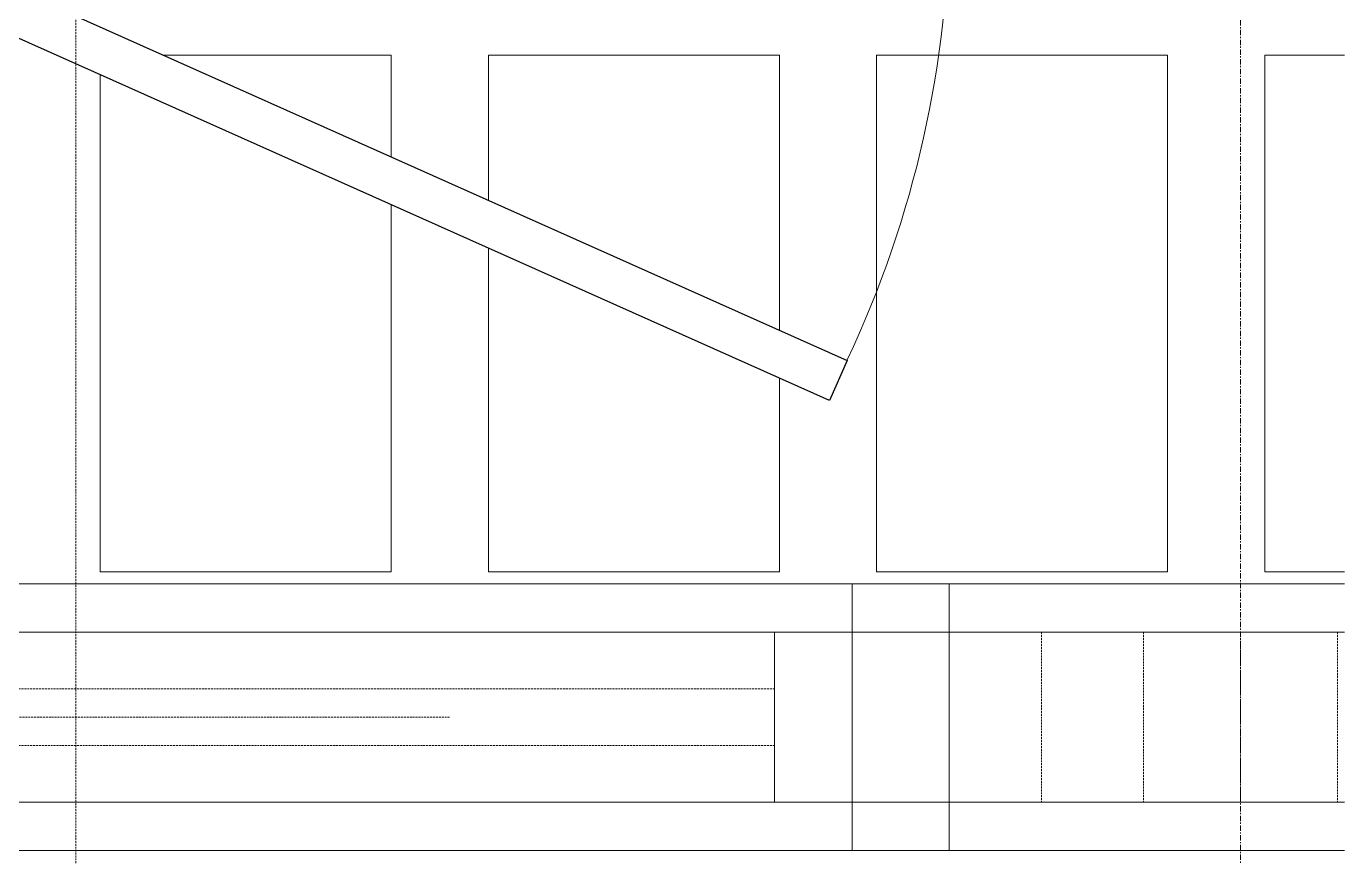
# Model space of a CAD drawing. Header units: millimetres. Extents: x -853228 to -774636, y -17776 to 22455.
# Drawn here: x -780133 to -778775, y 6968 to 7824 of the extents above; entities that cross this region are included whole.
import ezdxf

# ---------------------------------------------------------------- set-up
doc = ezdxf.new("R2010")
doc.units = ezdxf.units.MM
doc.linetypes.add('DPA_Grid _ Level 100', pattern=[10, 5.5, -1.6, 1.3, -1.6])
doc.linetypes.add('DPA_Hidden 50', pattern=[3, 2, -1])
for name, color, linetype, lineweight in [('A-DETL', 1, 'Continuous', 70), ('A-DOOR', 3, 'Continuous', 35), ('A-DOOR-E', 2, 'Continuous', 25), ('A-DOOR-OPNG', 2, 'Continuous', 9), ('A-GLAZ-CURT', 2, 'Continuous', 9), ('S-GRID', 251, 'Continuous', 9)]:
    doc.layers.add(name, color=color, linetype=linetype, lineweight=lineweight)

# ---------------------------------------------------------------- blocks, each defined once
blk = doc.blocks.new('DPA_AC-SG-PI - A2_1200x2000 mm-V1-4281-01 ENLARGED LOWER PLATFORM LEVEL - REFLECTED CEILING PLAN - SHEET 2')
at = {"layer": 'A-DOOR'}
for p, q in [((-575, 75), (-600, 75)), ((-600, 75), (-600, -15)), ((-575, -15), (-575, 75)), ((575, 75), (575, -15)), ((600, 75), (575, 75)), ((600, -15), (600, 75)), ((-600, -15), (-575, -15)), ((575, -15), (600, -15))]:
    blk.add_line(p, q, dxfattribs=at)
at = {"layer": 'A-DOOR', "lineweight": 25}
for p, q in [((-500, 5), (-500, -45)), ((-525, -20), (-475, -20))]:
    blk.add_line(p, q, dxfattribs=at)
for start, end in [(0, 180), (180, 0)]:
    blk.add_arc((-500, 5), 10, start, end, dxfattribs=at)
at = {"layer": 'A-DOOR-E'}
for p, q in [((-600, 75), (600, 75)), ((-600, -14.1), (-600, 75)), ((-575, 75), (-575, -14.1)), ((575, 75), (-575, 75)), ((575, 75), (575, -14.1)), ((600, -14.1), (600, 75)), ((-575, -11.1), (-556.6, 30)), ((-556.6, 30), (494.9, -439.9)), ((476.5, -480.9), (-575, -11.1)), ((-566.3, -15), (-600, -15)), ((-575, -15), (-566.3, -15)), ((-456, -15), (575, -15)), ((600, -15), (-456, -15)), ((494.9, -439.9), (476.5, -480.9))]:
    blk.add_line(p, q, dxfattribs=at)
at = {"layer": 'A-DOOR-OPNG'}
blk.add_arc((-500, 30.2), 1100, 334.7442, 0, dxfattribs=at)
blk = doc.blocks.new('DPA_CP_Metal Ceiling Panel - Vertical Panel with Gap-10984940-4281-01 ENLARGED LOWER PLATFORM LEVEL - REFLECTED CEILING PLAN - SHEET 2')
at = {"layer": 'A-GLAZ-CURT'}
for p, q in [((-779657.4, 7794), (-779657.4, 7644.4)), ((-779357.4, 7794), (-779657.4, 7794)), ((-779357.4, 7794), (-779657.4, 7794)), ((-779657.4, 7794), (-779657.4, 7644.4)), ((-779657.4, 7644.4), (-779657.4, 7794)), ((-779657.4, 7794), (-779357.4, 7794)), ((-779357.4, 7794), (-779357.4, 7510.4)), ((-779357.4, 7510.4), (-779357.4, 7794)), ((-779357.4, 7794), (-779357.4, 7510.4)), ((-779657.4, 7595.1), (-779657.4, 7261.5)), ((-779657.4, 7595.1), (-779657.4, 7261.5)), ((-779657.4, 7261.5), (-779657.4, 7595.1)), ((-779357.4, 7461.1), (-779357.4, 7261.5)), ((-779357.4, 7261.5), (-779357.4, 7461.1)), ((-779357.4, 7461.1), (-779357.4, 7261.5)), ((-779357.4, 7261.5), (-779657.4, 7261.5)), ((-779657.4, 7261.5), (-779357.4, 7261.5)), ((-779357.4, 7261.5), (-779657.4, 7261.5))]:
    blk.add_line(p, q, dxfattribs=at)
blk = doc.blocks.new('DPA_CP_Metal Ceiling Panel - Vertical Panel with Gap-V2-4281-01 ENLARGED LOWER PLATFORM LEVEL - REFLECTED CEILING PLAN - SHEET 2')
at = {"layer": 'A-GLAZ-CURT'}
for p, q in [((-779757.4, 7794), (-779992.2, 7794)), ((-779757.4, 7794), (-779992.2, 7794)), ((-779992.2, 7794), (-779757.4, 7794)), ((-779757.4, 7794), (-779757.4, 7689.1)), ((-779757.4, 7689.1), (-779757.4, 7794)), ((-779757.4, 7794), (-779757.4, 7689.1)), ((-780057.4, 7773.8), (-780057.4, 7261.5)), ((-780057.4, 7773.8), (-780057.4, 7261.5)), ((-780057.4, 7261.5), (-780057.4, 7773.8)), ((-779757.4, 7639.8), (-779757.4, 7261.5)), ((-779757.4, 7261.5), (-779757.4, 7639.8)), ((-779757.4, 7639.8), (-779757.4, 7261.5)), ((-779757.4, 7261.5), (-780057.4, 7261.5)), ((-780057.4, 7261.5), (-779757.4, 7261.5)), ((-779757.4, 7261.5), (-780057.4, 7261.5))]:
    blk.add_line(p, q, dxfattribs=at)
blk = doc.blocks.new('DPA_CP_Metal Ceiling Panel - Vertical Panel with Gap-V3-4281-01 ENLARGED LOWER PLATFORM LEVEL - REFLECTED CEILING PLAN - SHEET 2')
at = {"layer": 'A-GLAZ-CURT'}
for p, q in [((-780457.4, 7794), (-780457.4, 7261.5)), ((-780157.4, 7794), (-780457.4, 7794)), ((-780157.4, 7794), (-780457.4, 7794)), ((-780457.4, 7794), (-780457.4, 7261.5)), ((-780457.4, 7261.5), (-780457.4, 7794)), ((-780457.4, 7794), (-780157.4, 7794)), ((-780157.4, 7794), (-780157.4, 7261.5)), ((-780157.4, 7261.5), (-780157.4, 7794)), ((-780157.4, 7794), (-780157.4, 7261.5)), ((-780157.4, 7261.5), (-780457.4, 7261.5)), ((-780457.4, 7261.5), (-780157.4, 7261.5)), ((-780157.4, 7261.5), (-780457.4, 7261.5))]:
    blk.add_line(p, q, dxfattribs=at)
blk = doc.blocks.new('DPA_CP_Metal Ceiling Panel - Vertical Panel with Gap-V5-4281-01 ENLARGED LOWER PLATFORM LEVEL - REFLECTED CEILING PLAN - SHEET 2')
at = {"layer": 'A-GLAZ-CURT'}
for p, q in [((-778857.4, 7794), (-778857.4, 7261.5)), ((-778775, 7794), (-778857.4, 7794)), ((-778775, 7794), (-778857.4, 7794)), ((-778857.4, 7794), (-778857.4, 7261.5)), ((-778857.4, 7261.5), (-778857.4, 7794)), ((-778857.4, 7794), (-778775, 7794)), ((-778775, 7261.5), (-778857.4, 7261.5)), ((-778857.4, 7261.5), (-778775, 7261.5)), ((-778775, 7261.5), (-778857.4, 7261.5))]:
    blk.add_line(p, q, dxfattribs=at)
blk = doc.blocks.new('DPA_CP_Metal Ceiling Luminaire2 - Linear Luminaire-V12-4281-01 ENLARGED LOWER PLATFORM LEVEL - REFLECTED CEILING PLAN - SHEET 2')
at = {"layer": 'A-GLAZ-CURT'}
for p, q in [((-779182.4, 4774), (-779182.4, 5049)), ((-779182.4, 5049), (-778775, 5049)), ((-779182.4, 5049), (-779182.4, 4774)), ((-778775, 5049), (-779182.4, 5049)), ((-779182.4, 5049), (-778775, 5049)), ((-779182.4, 5011.5), (-779182.4, 4774)), ((-779182.4, 4999), (-778775, 4999)), ((-779182.4, 4824), (-778775, 4824)), ((-778775, 4774), (-779182.4, 4774)), ((-778775, 4774), (-779182.4, 4774)), ((-779182.4, 4774), (-778775, 4774))]:
    blk.add_line(p, q, dxfattribs=at)
at = {"layer": 'A-GLAZ-CURT', "linetype": 'DPA_Hidden 50'}
for p, q in [((-779087.4, 4999), (-779087.4, 4824)), ((-778982.4, 4999), (-778982.4, 4824)), ((-778882.4, 4999), (-778882.4, 4824)), ((-778782.4, 4999), (-778782.4, 4824))]:
    blk.add_line(p, q, dxfattribs=at)
blk = doc.blocks.new('DPA_CP_Metal Ceiling Panel1 - Horizontal with Gap-12447204-4281-01 ENLARGED LOWER PLATFORM LEVEL - REFLECTED CEILING PLAN - SHEET 2')
at = {"layer": 'A-GLAZ-CURT'}
for p, q in [((-779282.4, 4774), (-779282.4, 5049)), ((-779282.4, 4774), (-779282.4, 5049)), ((-779282.4, 5049), (-779182.4, 5049)), ((-779282.4, 5049), (-779182.4, 5049)), ((-779282.4, 4774), (-779282.4, 5049)), ((-779182.4, 4774), (-779182.4, 5049)), ((-779182.4, 5049), (-779182.4, 4774)), ((-779182.4, 5049), (-779182.4, 4774)), ((-779282.4, 4999), (-779182.4, 4999)), ((-779282.4, 4824), (-779182.4, 4824)), ((-779282.4, 4774), (-779182.4, 4774)), ((-779182.4, 4774), (-779282.4, 4774)), ((-779182.4, 4774), (-779282.4, 4774))]:
    blk.add_line(p, q, dxfattribs=at)
blk = doc.blocks.new('DPA_CP_Metal Ceiling Air Supply1 - Linear Diffuser Air Supply-12447243-4281-01 ENLARGED LOWER PLATFORM LEVEL - REFLECTED CEILING PLAN - SHEET 2')
at = {"layer": 'A-GLAZ-CURT'}
for p, q in [((-780882.4, 5049), (-779282.4, 5049)), ((-780882.4, 5049), (-779282.4, 5049)), ((-780882.4, 5049), (-779282.4, 5049)), ((-779282.4, 4774), (-779282.4, 5049)), ((-779282.4, 5049), (-779282.4, 4774)), ((-779282.4, 5049), (-779282.4, 4774)), ((-779282.4, 4999), (-780882.4, 4999)), ((-779362.4, 4999), (-779362.4, 4824)), ((-779282.4, 4824), (-780882.4, 4824)), ((-780882.4, 4774), (-779282.4, 4774)), ((-779282.4, 4774), (-780882.4, 4774)), ((-779282.4, 4774), (-780882.4, 4774))]:
    blk.add_line(p, q, dxfattribs=at)
at = {"layer": 'A-GLAZ-CURT', "linetype": 'DPA_Hidden 50'}
for p, q in [((-779362.4, 4940.7), (-780802.4, 4940.7)), ((-779362.4, 4882.4), (-780802.4, 4882.4))]:
    blk.add_line(p, q, dxfattribs=at)

msp = doc.modelspace()

# ---------------------------------------------------------------- linework, layer by layer
at = {"layer": 'A-DETL', "color": 55, "linetype": 'DPA_Hidden 50', "lineweight": 9}
for p, q in [((-780082.4, 4774), (-780082.4, 11496.4)), ((-779697.4, 7111.5), (-795282.4, 7111.5))]:
    msp.add_line(p, q, dxfattribs=at)
at = {"layer": 'S-GRID', "linetype": 'DPA_Grid _ Level 100'}
msp.add_line((-778882.4, -17775.6), (-778882.4, 20540.3), dxfattribs=at)

# ---------------------------------------------------------------- block references
at = {"layer": 'A-DOOR-E'}
msp.add_blockref('DPA_AC-SG-PI - A2_1200x2000 mm-V1-4281-01 ENLARGED LOWER PLATFORM LEVEL - REFLECTED CEILING PLAN - SHEET 2', (-779782.4, 7919), dxfattribs=at)
at = {"layer": 'A-GLAZ-CURT'}
for name, p in [('DPA_CP_Metal Ceiling Panel - Vertical Panel with Gap-V2-4281-01 ENLARGED LOWER PLATFORM LEVEL - REFLECTED CEILING PLAN - SHEET 2', (0, 0)), ('DPA_CP_Metal Ceiling Panel - Vertical Panel with Gap-10984940-4281-01 ENLARGED LOWER PLATFORM LEVEL - REFLECTED CEILING PLAN - SHEET 2', (0, 0)), ('DPA_CP_Metal Ceiling Panel - Vertical Panel with Gap-V3-4281-01 ENLARGED LOWER PLATFORM LEVEL - REFLECTED CEILING PLAN - SHEET 2', (1200, 0)), ('DPA_CP_Metal Ceiling Panel - Vertical Panel with Gap-V5-4281-01 ENLARGED LOWER PLATFORM LEVEL - REFLECTED CEILING PLAN - SHEET 2', (0, 0)), ('DPA_CP_Metal Ceiling Air Supply1 - Linear Diffuser Air Supply-12447243-4281-01 ENLARGED LOWER PLATFORM LEVEL - REFLECTED CEILING PLAN - SHEET 2', (0, 2200)), ('DPA_CP_Metal Ceiling Panel1 - Horizontal with Gap-12447204-4281-01 ENLARGED LOWER PLATFORM LEVEL - REFLECTED CEILING PLAN - SHEET 2', (0, 2200)), ('DPA_CP_Metal Ceiling Luminaire2 - Linear Luminaire-V12-4281-01 ENLARGED LOWER PLATFORM LEVEL - REFLECTED CEILING PLAN - SHEET 2', (0, 2200))]:
    msp.add_blockref(name, p, dxfattribs=at)

doc.saveas('drawing.dxf')
